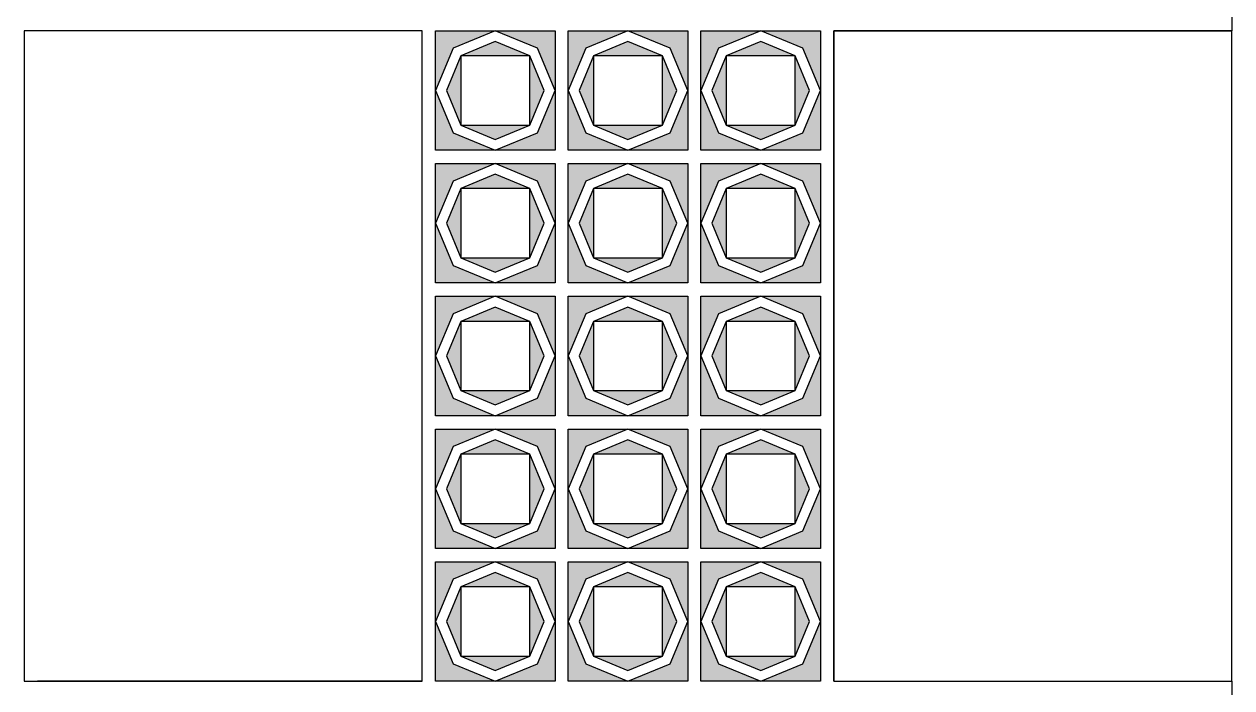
# Model space of a CAD drawing. Header units: millimetres. Extents: x -105 to 786, y -24 to 949.
# Drawn here: x 217.3 to 399.3, y 650.3 to 750.3 of the extents above; entities that cross this region are included whole.
import ezdxf

# ---------------------------------------------------------------- set-up
doc = ezdxf.new("R2010")
doc.units = ezdxf.units.MM

msp = doc.modelspace()

# ---------------------------------------------------------------- hatches: boundary and pattern name
h = msp.add_hatch(color=12)
h.dxf.hatch_style = 1
h.paths.add_polyline_path([(337.299, 740.282), (334.663, 733.918), (328.299, 731.282), (337.299, 731.282)])
h.paths.add_polyline_path([(337.299, 749.282), (328.299, 749.282), (334.663, 746.645), (337.299, 740.282)])
h.paths.add_polyline_path([(328.299, 749.282), (319.299, 749.282), (319.299, 740.282), (321.935, 746.645)])
h.paths.add_polyline_path([(321.935, 733.918), (319.299, 740.282), (319.299, 731.282), (328.299, 731.282)])
h.paths.add_polyline_path([(333.515, 735.066), (323.083, 735.066), (328.299, 732.905)])
h.paths.add_polyline_path([(333.515, 745.497), (333.515, 735.066), (335.675, 740.282)])
h.paths.add_polyline_path([(328.299, 747.658), (323.083, 745.497), (333.515, 745.497)])
h.paths.add_polyline_path([(323.083, 745.497), (320.923, 740.282), (323.083, 735.066)])
h.paths.add_polyline_path([(317.299, 749.282), (308.299, 749.282), (314.663, 746.645), (317.299, 740.282)])
h.paths.add_polyline_path([(308.299, 749.282), (299.299, 749.282), (299.299, 740.282), (301.935, 746.645)])
h.paths.add_polyline_path([(301.935, 733.918), (299.299, 740.282), (299.299, 731.282), (308.299, 731.282)])
h.paths.add_polyline_path([(317.299, 740.282), (314.663, 733.918), (308.299, 731.282), (317.299, 731.282)])
h.paths.add_polyline_path([(315.675, 740.282), (313.515, 745.497), (313.515, 735.066)])
h.paths.add_polyline_path([(308.299, 747.658), (303.083, 745.497), (313.515, 745.497)])
h.paths.add_polyline_path([(313.515, 735.066), (303.083, 735.066), (308.299, 732.905)])
h.paths.add_polyline_path([(303.083, 745.497), (300.923, 740.282), (303.083, 735.066)])
h.paths.add_polyline_path([(297.299, 749.282), (288.299, 749.282), (294.663, 746.645), (297.299, 740.282)])
h.paths.add_polyline_path([(297.299, 740.282), (294.663, 733.918), (288.299, 731.282), (297.299, 731.282)])
h.paths.add_polyline_path([(279.299, 740.282), (279.299, 731.282), (288.299, 731.282), (281.935, 733.918)])
h.paths.add_polyline_path([(288.299, 749.282), (279.299, 749.282), (279.299, 740.282), (281.935, 746.645)])
h.paths.add_polyline_path([(283.083, 745.497), (280.923, 740.282), (283.083, 735.066)])
h.paths.add_polyline_path([(288.299, 747.658), (283.083, 745.497), (293.515, 745.497)])
h.paths.add_polyline_path([(293.515, 745.497), (293.515, 735.066), (295.675, 740.282)])
h.paths.add_polyline_path([(293.515, 735.066), (283.083, 735.066), (288.299, 732.905)])
h = msp.add_hatch(color=12)
h.dxf.hatch_style = 1
h.paths.add_polyline_path([(337.299, 720.282), (334.663, 713.918), (328.299, 711.282), (337.299, 711.282)])
h.paths.add_polyline_path([(337.299, 729.282), (328.299, 729.282), (334.663, 726.645), (337.299, 720.282)])
h.paths.add_polyline_path([(328.299, 729.282), (319.299, 729.282), (319.299, 720.282), (321.935, 726.645)])
h.paths.add_polyline_path([(321.935, 713.918), (319.299, 720.282), (319.299, 711.282), (328.299, 711.282)])
h.paths.add_polyline_path([(333.515, 715.066), (323.083, 715.066), (328.299, 712.905)])
h.paths.add_polyline_path([(333.515, 725.497), (333.515, 715.066), (335.675, 720.282)])
h.paths.add_polyline_path([(328.299, 727.658), (323.083, 725.497), (333.515, 725.497)])
h.paths.add_polyline_path([(323.083, 725.497), (320.923, 720.282), (323.083, 715.066)])
h.paths.add_polyline_path([(317.299, 729.282), (308.299, 729.282), (314.663, 726.645), (317.299, 720.282)])
h.paths.add_polyline_path([(308.299, 729.282), (299.299, 729.282), (299.299, 720.282), (301.935, 726.645)])
h.paths.add_polyline_path([(301.935, 713.918), (299.299, 720.282), (299.299, 711.282), (308.299, 711.282)])
h.paths.add_polyline_path([(317.299, 720.282), (314.663, 713.918), (308.299, 711.282), (317.299, 711.282)])
h.paths.add_polyline_path([(315.675, 720.282), (313.515, 725.497), (313.515, 715.066)])
h.paths.add_polyline_path([(308.299, 727.658), (303.083, 725.497), (313.515, 725.497)])
h.paths.add_polyline_path([(313.515, 715.066), (303.083, 715.066), (308.299, 712.905)])
h.paths.add_polyline_path([(303.083, 725.497), (300.923, 720.282), (303.083, 715.066)])
h.paths.add_polyline_path([(297.299, 729.282), (288.299, 729.282), (294.663, 726.645), (297.299, 720.282)])
h.paths.add_polyline_path([(297.299, 720.282), (294.663, 713.918), (288.299, 711.282), (297.299, 711.282)])
h.paths.add_polyline_path([(279.299, 720.282), (279.299, 711.282), (288.299, 711.282), (281.935, 713.918)])
h.paths.add_polyline_path([(288.299, 729.282), (279.299, 729.282), (279.299, 720.282), (281.935, 726.645)])
h.paths.add_polyline_path([(283.083, 725.497), (280.923, 720.282), (283.083, 715.066)])
h.paths.add_polyline_path([(288.299, 727.658), (283.083, 725.497), (293.515, 725.497)])
h.paths.add_polyline_path([(293.515, 725.497), (293.515, 715.066), (295.675, 720.282)])
h.paths.add_polyline_path([(293.515, 715.066), (283.083, 715.066), (288.299, 712.905)])
h = msp.add_hatch(color=12)
h.dxf.hatch_style = 1
h.paths.add_polyline_path([(337.299, 700.282), (334.663, 693.918), (328.299, 691.282), (337.299, 691.282)])
h.paths.add_polyline_path([(337.299, 709.282), (328.299, 709.282), (334.663, 706.645), (337.299, 700.282)])
h.paths.add_polyline_path([(328.299, 709.282), (319.299, 709.282), (319.299, 700.282), (321.935, 706.645)])
h.paths.add_polyline_path([(321.935, 693.918), (319.299, 700.282), (319.299, 691.282), (328.299, 691.282)])
h.paths.add_polyline_path([(333.515, 695.066), (323.083, 695.066), (328.299, 692.905)])
h.paths.add_polyline_path([(333.515, 705.497), (333.515, 695.066), (335.675, 700.282)])
h.paths.add_polyline_path([(328.299, 707.658), (323.083, 705.497), (333.515, 705.497)])
h.paths.add_polyline_path([(323.083, 705.497), (320.923, 700.282), (323.083, 695.066)])
h.paths.add_polyline_path([(317.299, 709.282), (308.299, 709.282), (314.663, 706.645), (317.299, 700.282)])
h.paths.add_polyline_path([(308.299, 709.282), (299.299, 709.282), (299.299, 700.282), (301.935, 706.645)])
h.paths.add_polyline_path([(301.935, 693.918), (299.299, 700.282), (299.299, 691.282), (308.299, 691.282)])
h.paths.add_polyline_path([(317.299, 700.282), (314.663, 693.918), (308.299, 691.282), (317.299, 691.282)])
h.paths.add_polyline_path([(315.675, 700.282), (313.515, 705.497), (313.515, 695.066)])
h.paths.add_polyline_path([(308.299, 707.658), (303.083, 705.497), (313.515, 705.497)])
h.paths.add_polyline_path([(313.515, 695.066), (303.083, 695.066), (308.299, 692.905)])
h.paths.add_polyline_path([(303.083, 705.497), (300.923, 700.282), (303.083, 695.066)])
h.paths.add_polyline_path([(297.299, 709.282), (288.299, 709.282), (294.663, 706.645), (297.299, 700.282)])
h.paths.add_polyline_path([(297.299, 700.282), (294.663, 693.918), (288.299, 691.282), (297.299, 691.282)])
h.paths.add_polyline_path([(279.299, 700.282), (279.299, 691.282), (288.299, 691.282), (281.935, 693.918)])
h.paths.add_polyline_path([(288.299, 709.282), (279.299, 709.282), (279.299, 700.282), (281.935, 706.645)])
h.paths.add_polyline_path([(283.083, 705.497), (280.923, 700.282), (283.083, 695.066)])
h.paths.add_polyline_path([(288.299, 707.658), (283.083, 705.497), (293.515, 705.497)])
h.paths.add_polyline_path([(293.515, 705.497), (293.515, 695.066), (295.675, 700.282)])
h.paths.add_polyline_path([(293.515, 695.066), (283.083, 695.066), (288.299, 692.905)])
h = msp.add_hatch(color=12)
h.dxf.hatch_style = 1
h.paths.add_polyline_path([(337.299, 680.282), (334.663, 673.918), (328.299, 671.282), (337.299, 671.282)])
h.paths.add_polyline_path([(337.299, 689.282), (328.299, 689.282), (334.663, 686.645), (337.299, 680.282)])
h.paths.add_polyline_path([(328.299, 689.282), (319.299, 689.282), (319.299, 680.282), (321.935, 686.645)])
h.paths.add_polyline_path([(321.935, 673.918), (319.299, 680.282), (319.299, 671.282), (328.299, 671.282)])
h.paths.add_polyline_path([(333.515, 675.066), (323.083, 675.066), (328.299, 672.905)])
h.paths.add_polyline_path([(333.515, 685.497), (333.515, 675.066), (335.675, 680.282)])
h.paths.add_polyline_path([(328.299, 687.658), (323.083, 685.497), (333.515, 685.497)])
h.paths.add_polyline_path([(323.083, 685.497), (320.923, 680.282), (323.083, 675.066)])
h.paths.add_polyline_path([(317.299, 689.282), (308.299, 689.282), (314.663, 686.645), (317.299, 680.282)])
h.paths.add_polyline_path([(308.299, 689.282), (299.299, 689.282), (299.299, 680.282), (301.935, 686.645)])
h.paths.add_polyline_path([(301.935, 673.918), (299.299, 680.282), (299.299, 671.282), (308.299, 671.282)])
h.paths.add_polyline_path([(317.299, 680.282), (314.663, 673.918), (308.299, 671.282), (317.299, 671.282)])
h.paths.add_polyline_path([(315.675, 680.282), (313.515, 685.497), (313.515, 675.066)])
h.paths.add_polyline_path([(308.299, 687.658), (303.083, 685.497), (313.515, 685.497)])
h.paths.add_polyline_path([(313.515, 675.066), (303.083, 675.066), (308.299, 672.905)])
h.paths.add_polyline_path([(303.083, 685.497), (300.923, 680.282), (303.083, 675.066)])
h.paths.add_polyline_path([(297.299, 689.282), (288.299, 689.282), (294.663, 686.645), (297.299, 680.282)])
h.paths.add_polyline_path([(297.299, 680.282), (294.663, 673.918), (288.299, 671.282), (297.299, 671.282)])
h.paths.add_polyline_path([(279.299, 680.282), (279.299, 671.282), (288.299, 671.282), (281.935, 673.918)])
h.paths.add_polyline_path([(288.299, 689.282), (279.299, 689.282), (279.299, 680.282), (281.935, 686.645)])
h.paths.add_polyline_path([(283.083, 685.497), (280.923, 680.282), (283.083, 675.066)])
h.paths.add_polyline_path([(288.299, 687.658), (283.083, 685.497), (293.515, 685.497)])
h.paths.add_polyline_path([(293.515, 685.497), (293.515, 675.066), (295.675, 680.282)])
h.paths.add_polyline_path([(293.515, 675.066), (283.083, 675.066), (288.299, 672.905)])
h = msp.add_hatch(color=12)
h.dxf.hatch_style = 1
h.paths.add_polyline_path([(337.299, 660.282), (334.663, 653.918), (328.299, 651.282), (337.299, 651.282)])
h.paths.add_polyline_path([(337.299, 669.282), (328.299, 669.282), (334.663, 666.645), (337.299, 660.282)])
h.paths.add_polyline_path([(328.299, 669.282), (319.299, 669.282), (319.299, 660.282), (321.935, 666.645)])
h.paths.add_polyline_path([(321.935, 653.918), (319.299, 660.282), (319.299, 651.282), (328.299, 651.282)])
h.paths.add_polyline_path([(333.515, 655.066), (323.083, 655.066), (328.299, 652.905)])
h.paths.add_polyline_path([(333.515, 665.497), (333.515, 655.066), (335.675, 660.282)])
h.paths.add_polyline_path([(328.299, 667.658), (323.083, 665.497), (333.515, 665.497)])
h.paths.add_polyline_path([(323.083, 665.497), (320.923, 660.282), (323.083, 655.066)])
h.paths.add_polyline_path([(317.299, 669.282), (308.299, 669.282), (314.663, 666.645), (317.299, 660.282)])
h.paths.add_polyline_path([(308.299, 669.282), (299.299, 669.282), (299.299, 660.282), (301.935, 666.645)])
h.paths.add_polyline_path([(301.935, 653.918), (299.299, 660.282), (299.299, 651.282), (308.299, 651.282)])
h.paths.add_polyline_path([(317.299, 660.282), (314.663, 653.918), (308.299, 651.282), (317.299, 651.282)])
h.paths.add_polyline_path([(315.675, 660.282), (313.515, 665.497), (313.515, 655.066)])
h.paths.add_polyline_path([(308.299, 667.658), (303.083, 665.497), (313.515, 665.497)])
h.paths.add_polyline_path([(313.515, 655.066), (303.083, 655.066), (308.299, 652.905)])
h.paths.add_polyline_path([(303.083, 665.497), (300.923, 660.282), (303.083, 655.066)])
h.paths.add_polyline_path([(297.299, 669.282), (288.299, 669.282), (294.663, 666.645), (297.299, 660.282)])
h.paths.add_polyline_path([(297.299, 660.282), (294.663, 653.918), (288.299, 651.282), (297.299, 651.282)])
h.paths.add_polyline_path([(279.299, 660.282), (279.299, 651.282), (288.299, 651.282), (281.935, 653.918)])
h.paths.add_polyline_path([(288.299, 669.282), (279.299, 669.282), (279.299, 660.282), (281.935, 666.645)])
h.paths.add_polyline_path([(283.083, 665.497), (280.923, 660.282), (283.083, 655.066)])
h.paths.add_polyline_path([(288.299, 667.658), (283.083, 665.497), (293.515, 665.497)])
h.paths.add_polyline_path([(293.515, 665.497), (293.515, 655.066), (295.675, 660.282)])
h.paths.add_polyline_path([(293.515, 655.066), (283.083, 655.066), (288.299, 652.905)])

# ---------------------------------------------------------------- linework, layer by layer
for p, q in [((399.299, 871.282), (399.299, 749.282)), ((339.299, 749.282), (399.299, 749.282)), ((339.299, 651.282), (339.299, 749.282)), ((339.299, 651.282), (339.299, 747.546)), ((277.299, 651.282), (219.299, 651.282)), ((339.299, 651.282), (399.299, 651.282)), ((399.299, 651.282), (399.299, 589.282))]:
    msp.add_line(p, q)
for points in [[(217.299, 651.282), (277.299, 651.282), (277.299, 749.282), (217.299, 749.282)], [(297.299, 731.282), (279.299, 731.282), (279.299, 749.282), (297.299, 749.282)], [(288.299, 731.282), (294.663, 733.918), (297.299, 740.282), (294.663, 746.645), (288.299, 749.282), (281.935, 746.645), (279.299, 740.282), (281.935, 733.918)], [(317.299, 731.282), (299.299, 731.282), (299.299, 749.282), (317.299, 749.282)], [(308.299, 731.282), (314.663, 733.918), (317.299, 740.282), (314.663, 746.645), (308.299, 749.282), (301.935, 746.645), (299.299, 740.282), (301.935, 733.918)], [(337.299, 731.282), (319.299, 731.282), (319.299, 749.282), (337.299, 749.282)], [(328.299, 731.282), (334.663, 733.918), (337.299, 740.282), (334.663, 746.645), (328.299, 749.282), (321.935, 746.645), (319.299, 740.282), (321.935, 733.918)], [(339.299, 651.282), (399.299, 651.282), (399.299, 749.282), (339.299, 749.282)], [(288.299, 732.905), (293.515, 735.066), (295.675, 740.282), (293.515, 745.497), (288.299, 747.658), (283.083, 745.497), (280.923, 740.282), (283.083, 735.066)], [(308.299, 732.905), (313.515, 735.066), (315.675, 740.282), (313.515, 745.497), (308.299, 747.658), (303.083, 745.497), (300.923, 740.282), (303.083, 735.066)], [(328.299, 732.905), (333.515, 735.066), (335.675, 740.282), (333.515, 745.497), (328.299, 747.658), (323.083, 745.497), (320.923, 740.282), (323.083, 735.066)], [(283.083, 735.066), (293.515, 735.066), (293.515, 745.497), (283.083, 745.497)], [(303.083, 735.066), (313.515, 735.066), (313.515, 745.497), (303.083, 745.497)], [(323.083, 735.066), (333.515, 735.066), (333.515, 745.497), (323.083, 745.497)], [(297.299, 711.282), (279.299, 711.282), (279.299, 729.282), (297.299, 729.282)], [(288.299, 711.282), (294.663, 713.918), (297.299, 720.282), (294.663, 726.645), (288.299, 729.282), (281.935, 726.645), (279.299, 720.282), (281.935, 713.918)], [(317.299, 711.282), (299.299, 711.282), (299.299, 729.282), (317.299, 729.282)], [(308.299, 711.282), (314.663, 713.918), (317.299, 720.282), (314.663, 726.645), (308.299, 729.282), (301.935, 726.645), (299.299, 720.282), (301.935, 713.918)], [(337.299, 711.282), (319.299, 711.282), (319.299, 729.282), (337.299, 729.282)], [(328.299, 711.282), (334.663, 713.918), (337.299, 720.282), (334.663, 726.645), (328.299, 729.282), (321.935, 726.645), (319.299, 720.282), (321.935, 713.918)], [(288.299, 712.905), (293.515, 715.066), (295.675, 720.282), (293.515, 725.497), (288.299, 727.658), (283.083, 725.497), (280.923, 720.282), (283.083, 715.066)], [(308.299, 712.905), (313.515, 715.066), (315.675, 720.282), (313.515, 725.497), (308.299, 727.658), (303.083, 725.497), (300.923, 720.282), (303.083, 715.066)], [(328.299, 712.905), (333.515, 715.066), (335.675, 720.282), (333.515, 725.497), (328.299, 727.658), (323.083, 725.497), (320.923, 720.282), (323.083, 715.066)], [(283.083, 715.066), (293.515, 715.066), (293.515, 725.497), (283.083, 725.497)], [(303.083, 715.066), (313.515, 715.066), (313.515, 725.497), (303.083, 725.497)], [(323.083, 715.066), (333.515, 715.066), (333.515, 725.497), (323.083, 725.497)], [(297.299, 691.282), (279.299, 691.282), (279.299, 709.282), (297.299, 709.282)], [(288.299, 691.282), (294.663, 693.918), (297.299, 700.282), (294.663, 706.645), (288.299, 709.282), (281.935, 706.645), (279.299, 700.282), (281.935, 693.918)], [(317.299, 691.282), (299.299, 691.282), (299.299, 709.282), (317.299, 709.282)], [(308.299, 691.282), (314.663, 693.918), (317.299, 700.282), (314.663, 706.645), (308.299, 709.282), (301.935, 706.645), (299.299, 700.282), (301.935, 693.918)], [(337.299, 691.282), (319.299, 691.282), (319.299, 709.282), (337.299, 709.282)], [(328.299, 691.282), (334.663, 693.918), (337.299, 700.282), (334.663, 706.645), (328.299, 709.282), (321.935, 706.645), (319.299, 700.282), (321.935, 693.918)], [(288.299, 692.905), (293.515, 695.066), (295.675, 700.282), (293.515, 705.497), (288.299, 707.658), (283.083, 705.497), (280.923, 700.282), (283.083, 695.066)], [(308.299, 692.905), (313.515, 695.066), (315.675, 700.282), (313.515, 705.497), (308.299, 707.658), (303.083, 705.497), (300.923, 700.282), (303.083, 695.066)], [(328.299, 692.905), (333.515, 695.066), (335.675, 700.282), (333.515, 705.497), (328.299, 707.658), (323.083, 705.497), (320.923, 700.282), (323.083, 695.066)], [(283.083, 695.066), (293.515, 695.066), (293.515, 705.497), (283.083, 705.497)], [(303.083, 695.066), (313.515, 695.066), (313.515, 705.497), (303.083, 705.497)], [(323.083, 695.066), (333.515, 695.066), (333.515, 705.497), (323.083, 705.497)], [(297.299, 671.282), (279.299, 671.282), (279.299, 689.282), (297.299, 689.282)], [(288.299, 671.282), (294.663, 673.918), (297.299, 680.282), (294.663, 686.645), (288.299, 689.282), (281.935, 686.645), (279.299, 680.282), (281.935, 673.918)], [(317.299, 671.282), (299.299, 671.282), (299.299, 689.282), (317.299, 689.282)], [(308.299, 671.282), (314.663, 673.918), (317.299, 680.282), (314.663, 686.645), (308.299, 689.282), (301.935, 686.645), (299.299, 680.282), (301.935, 673.918)], [(337.299, 671.282), (319.299, 671.282), (319.299, 689.282), (337.299, 689.282)], [(328.299, 671.282), (334.663, 673.918), (337.299, 680.282), (334.663, 686.645), (328.299, 689.282), (321.935, 686.645), (319.299, 680.282), (321.935, 673.918)], [(288.299, 672.905), (293.515, 675.066), (295.675, 680.282), (293.515, 685.497), (288.299, 687.658), (283.083, 685.497), (280.923, 680.282), (283.083, 675.066)], [(308.299, 672.905), (313.515, 675.066), (315.675, 680.282), (313.515, 685.497), (308.299, 687.658), (303.083, 685.497), (300.923, 680.282), (303.083, 675.066)], [(328.299, 672.905), (333.515, 675.066), (335.675, 680.282), (333.515, 685.497), (328.299, 687.658), (323.083, 685.497), (320.923, 680.282), (323.083, 675.066)], [(283.083, 675.066), (293.515, 675.066), (293.515, 685.497), (283.083, 685.497)], [(303.083, 675.066), (313.515, 675.066), (313.515, 685.497), (303.083, 685.497)], [(323.083, 675.066), (333.515, 675.066), (333.515, 685.497), (323.083, 685.497)], [(297.299, 651.282), (279.299, 651.282), (279.299, 669.282), (297.299, 669.282)], [(288.299, 651.282), (294.663, 653.918), (297.299, 660.282), (294.663, 666.645), (288.299, 669.282), (281.935, 666.645), (279.299, 660.282), (281.935, 653.918)], [(317.299, 651.282), (299.299, 651.282), (299.299, 669.282), (317.299, 669.282)], [(308.299, 651.282), (314.663, 653.918), (317.299, 660.282), (314.663, 666.645), (308.299, 669.282), (301.935, 666.645), (299.299, 660.282), (301.935, 653.918)], [(337.299, 651.282), (319.299, 651.282), (319.299, 669.282), (337.299, 669.282)], [(328.299, 651.282), (334.663, 653.918), (337.299, 660.282), (334.663, 666.645), (328.299, 669.282), (321.935, 666.645), (319.299, 660.282), (321.935, 653.918)], [(288.299, 652.905), (293.515, 655.066), (295.675, 660.282), (293.515, 665.497), (288.299, 667.658), (283.083, 665.497), (280.923, 660.282), (283.083, 655.066)], [(308.299, 652.905), (313.515, 655.066), (315.675, 660.282), (313.515, 665.497), (308.299, 667.658), (303.083, 665.497), (300.923, 660.282), (303.083, 655.066)], [(328.299, 652.905), (333.515, 655.066), (335.675, 660.282), (333.515, 665.497), (328.299, 667.658), (323.083, 665.497), (320.923, 660.282), (323.083, 655.066)], [(283.083, 655.066), (293.515, 655.066), (293.515, 665.497), (283.083, 665.497)], [(303.083, 655.066), (313.515, 655.066), (313.515, 665.497), (303.083, 665.497)], [(323.083, 655.066), (333.515, 655.066), (333.515, 665.497), (323.083, 665.497)]]:
    msp.add_lwpolyline(points, close=True)

doc.saveas('drawing.dxf')
